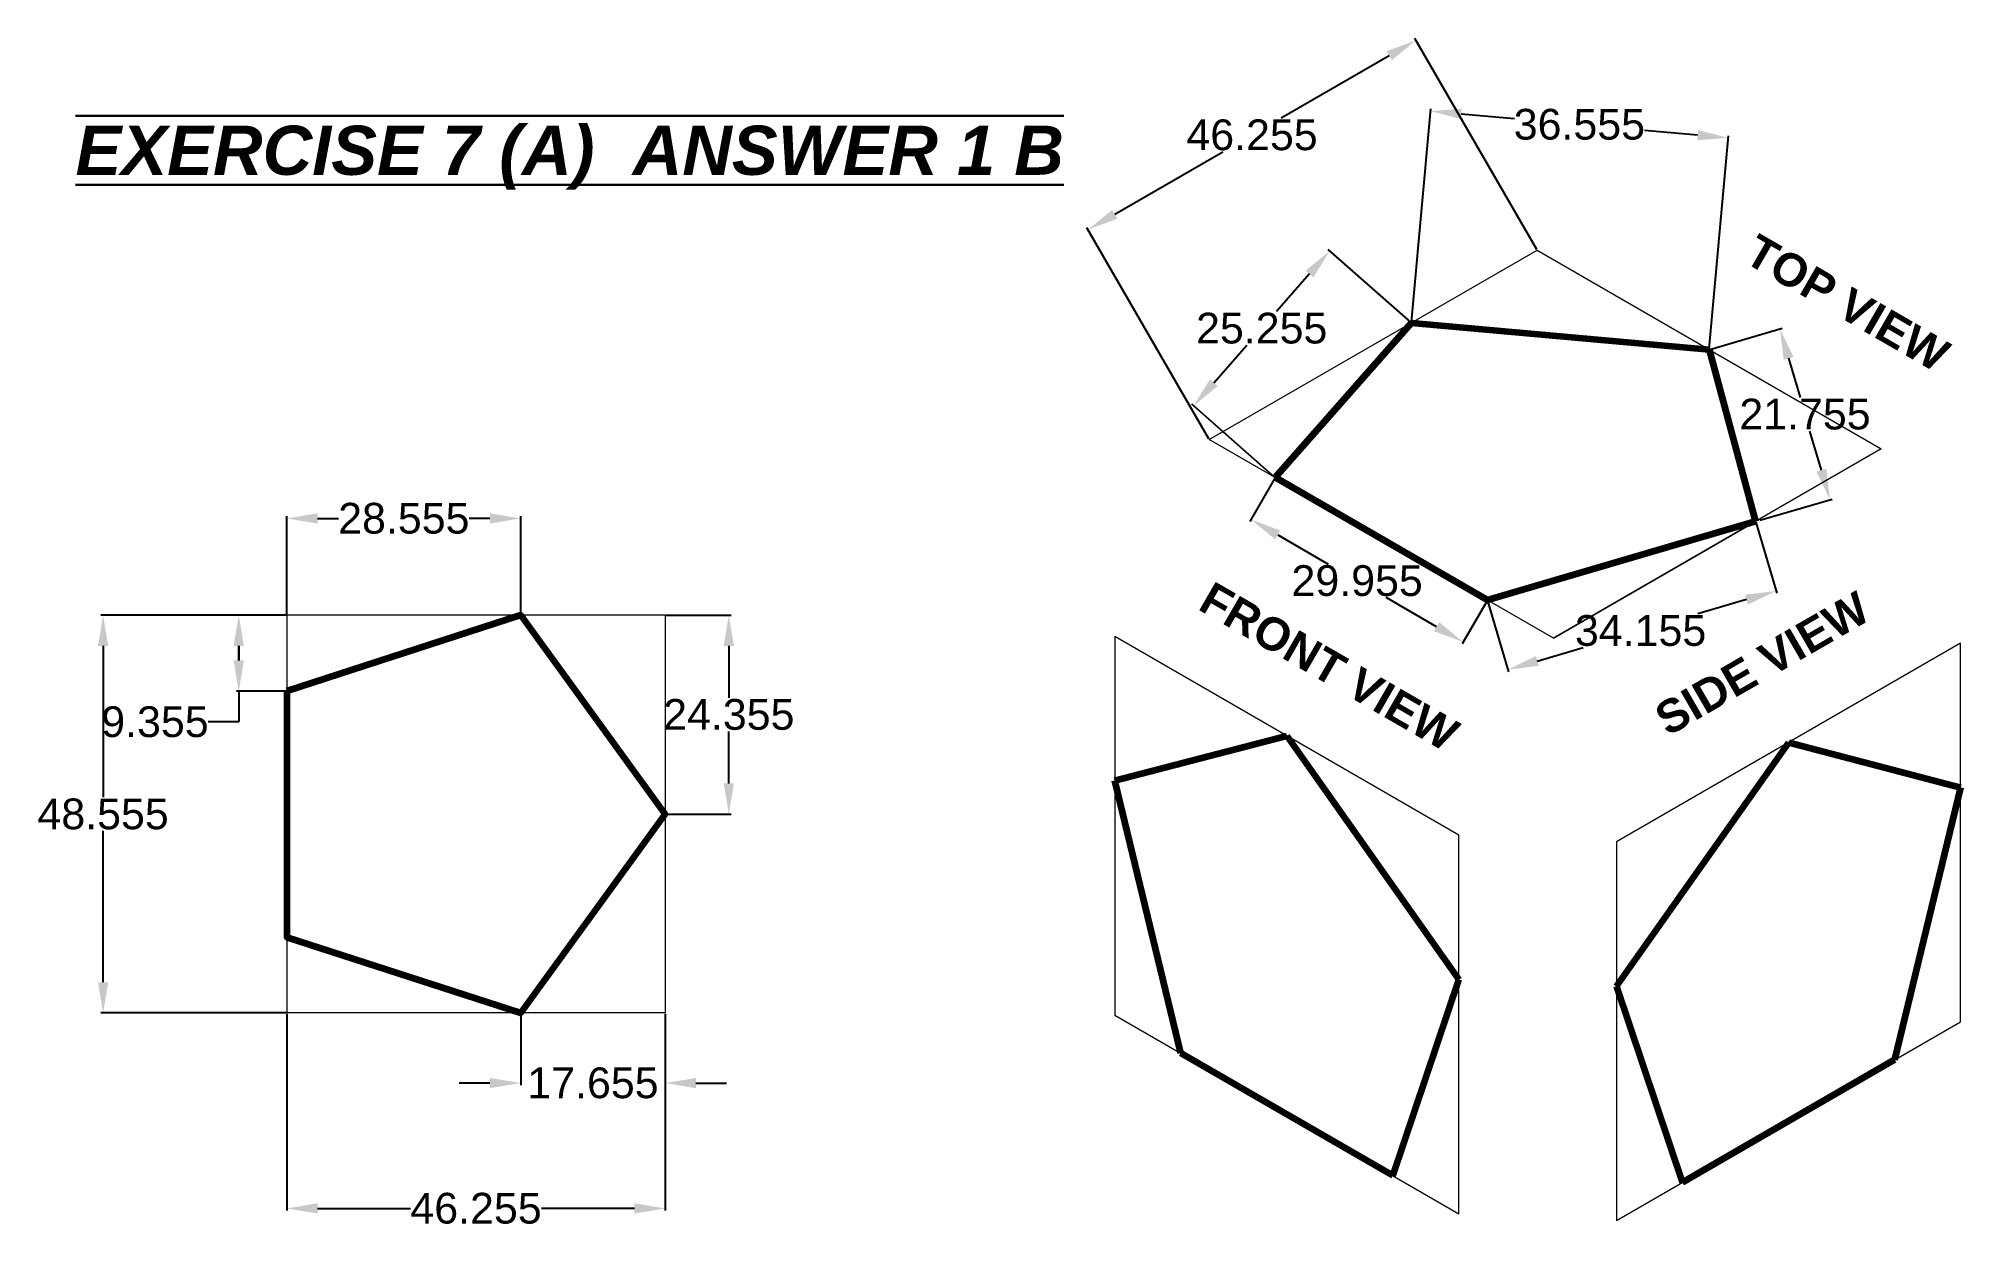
# Model space of a CAD drawing. Header units: millimetres. Extents: x 90 to 325, y -76 to 70.
import ezdxf

# ---------------------------------------------------------------- set-up
doc = ezdxf.new("R2010")
doc.units = ezdxf.units.MM
doc.header["$PDMODE"] = 32
doc.layers.add('thick continuous', color=7, linetype='Continuous', lineweight=30)
doc.styles.get("Standard").update_dxf_attribs({"font": 'arial.ttf'})
doc.dimstyles.get("Standard").update_dxf_attribs({"dimscale": 1.5, "dimtxt": 2.5, "dimasz": 2.5, "dimexe": 0.18, "dimexo": 0.0625, "dimgap": 0.09, "dimtad": 0, "dimtih": 1, "dimtoh": 1, "dimdec": 1, "dimzin": 0, "dimdsep": 46, "dimtxsty": 'Standard', "dimcen": 0.09, "dimadec": 0, "dimazin": 0, "dimtfac": 1, "dimtdec": 1, "dimtofl": 0, "dimtmove": 0, "dimatfit": 3, "dimfxl": 1, "dimtolj": 1, "dimtzin": 0, "dimarcsym": 0})

# ---------------------------------------------------------------- blocks, each defined once
blk = doc.blocks.new('*D20')
at = {"layer": 'Defpoints', "color": 0}
for p in [(149.23, 11.14), (120.7, -0.67), (149.23, -0.67)]:
    blk.add_point(p, dxfattribs=at)
at = {"layer": 'thick continuous', "color": 0, "lineweight": -2}
for p, q in [((120.7, -0.57), (120.7, 11.41)), ((124.45, 11.14), (127, 11.14)), ((145.48, 11.14), (142.93, 11.14)), ((149.23, -0.57), (149.23, 11.41))]:
    blk.add_line(p, q, dxfattribs=at)
at = {"layer": 'thick continuous', "color": 0}
for points in [[(124.45, 11.76), (124.45, 10.51), (120.7, 11.14)], [(145.48, 10.51), (145.48, 11.76), (149.23, 11.14)]]:
    blk.add_solid(points, dxfattribs=at)
at = {"layer": 'thick continuous', "color": 0, "lineweight": 18, "insert": (134.97, 11.14), "char_height": 3.75, "attachment_point": 5}
blk.add_mtext('\\A1;28.555', dxfattribs=at)
blk = doc.blocks.new('*D21')
at = {"layer": 'Defpoints', "color": 0}
for p in [(166.86, -0.67), (166.86, -24.94), (174.63, -24.94)]:
    blk.add_point(p, dxfattribs=at)
at = {"layer": 'thick continuous', "color": 0, "lineweight": -2}
for p, q in [((166.96, -0.67), (174.9, -0.67)), ((174.63, -4.42), (174.63, -10.75)), ((174.63, -21.19), (174.63, -14.85)), ((166.96, -24.94), (174.9, -24.94))]:
    blk.add_line(p, q, dxfattribs=at)
at = {"layer": 'thick continuous', "color": 0}
for points in [[(175.26, -4.42), (174.01, -4.42), (174.63, -0.67)], [(174.01, -21.19), (175.26, -21.19), (174.63, -24.94)]]:
    blk.add_solid(points, dxfattribs=at)
at = {"layer": 'thick continuous', "color": 0, "lineweight": 18, "insert": (174.63, -12.8), "char_height": 3.75, "attachment_point": 5}
blk.add_mtext('\\A1;24.355', dxfattribs=at)
blk = doc.blocks.new('*D22')
at = {"layer": 'Defpoints', "color": 0}
for p in [(149.23, -49.21), (166.86, -49.21), (149.23, -57.76)]:
    blk.add_point(p, dxfattribs=at)
at = {"layer": 'thick continuous', "color": 0, "lineweight": -2}
for p, q in [((149.23, -49.3), (149.23, -58.03)), ((166.86, -49.3), (166.86, -58.03)), ((145.48, -57.76), (141.73, -57.76)), ((170.61, -57.76), (174.36, -57.76))]:
    blk.add_line(p, q, dxfattribs=at)
at = {"layer": 'thick continuous', "color": 0}
for points in [[(145.48, -58.39), (145.48, -57.14), (149.23, -57.76)], [(170.61, -57.14), (170.61, -58.39), (166.86, -57.76)]]:
    blk.add_solid(points, dxfattribs=at)
at = {"layer": 'thick continuous', "color": 0, "lineweight": 18, "insert": (158.05, -57.76), "char_height": 3.75, "attachment_point": 5}
blk.add_mtext('\\A1;17.655', dxfattribs=at)
blk = doc.blocks.new('*D23')
at = {"layer": 'Defpoints', "color": 0}
for p in [(120.7, -0.67), (114.83, -9.94), (120.7, -9.94)]:
    blk.add_point(p, dxfattribs=at)
at = {"layer": 'thick continuous', "color": 0, "lineweight": -2}
for p, q in [((120.61, -0.67), (114.56, -0.67)), ((114.83, -4.42), (114.83, -6.19)), ((114.83, -6.19), (114.83, -4.42)), ((120.61, -9.94), (114.56, -9.94)), ((114.83, -9.94), (114.83, -13.69)), ((114.83, -13.69), (111.08, -13.69))]:
    blk.add_line(p, q, dxfattribs=at)
at = {"layer": 'thick continuous', "color": 0}
for points in [[(115.45, -4.42), (114.2, -4.42), (114.83, -0.67)], [(114.2, -6.19), (115.45, -6.19), (114.83, -9.94)]]:
    blk.add_solid(points, dxfattribs=at)
at = {"layer": 'thick continuous', "color": 0, "lineweight": 18, "insert": (104.6, -13.69), "char_height": 3.75, "attachment_point": 5}
blk.add_mtext('\\A1;9.355', dxfattribs=at)
blk = doc.blocks.new('*D24')
at = {"layer": 'Defpoints', "color": 0}
for p in [(120.7, -49.21), (166.86, -49.21), (166.86, -73.06)]:
    blk.add_point(p, dxfattribs=at)
at = {"layer": 'thick continuous', "color": 0, "lineweight": -2}
for p, q in [((120.7, -49.3), (120.7, -73.33)), ((166.86, -49.3), (166.86, -73.33)), ((124.45, -73.06), (135.77, -73.06)), ((163.11, -73.06), (151.79, -73.06))]:
    blk.add_line(p, q, dxfattribs=at)
at = {"layer": 'thick continuous', "color": 0}
for points in [[(124.45, -72.43), (124.45, -73.68), (120.7, -73.06)], [(163.11, -73.68), (163.11, -72.43), (166.86, -73.06)]]:
    blk.add_solid(points, dxfattribs=at)
at = {"layer": 'thick continuous', "color": 0, "lineweight": 18, "insert": (143.78, -73.06), "char_height": 3.75, "attachment_point": 5}
blk.add_mtext('\\A1;46.255', dxfattribs=at)
blk = doc.blocks.new('*D25')
at = {"layer": 'Defpoints', "color": 0}
for p in [(120.7, -0.67), (98.27, -49.21), (120.7, -49.21)]:
    blk.add_point(p, dxfattribs=at)
at = {"layer": 'thick continuous', "color": 0, "lineweight": -2}
for p, q in [((120.61, -0.67), (98, -0.67)), ((98.27, -4.42), (98.27, -22.89)), ((98.27, -45.46), (98.27, -26.99)), ((120.61, -49.21), (98, -49.21))]:
    blk.add_line(p, q, dxfattribs=at)
at = {"layer": 'thick continuous', "color": 0}
for points in [[(98.9, -4.42), (97.65, -4.42), (98.27, -0.67)], [(97.65, -45.46), (98.9, -45.46), (98.27, -49.21)]]:
    blk.add_solid(points, dxfattribs=at)
at = {"layer": 'thick continuous', "color": 0, "lineweight": 18, "insert": (98.27, -24.94), "char_height": 3.75, "attachment_point": 5}
blk.add_mtext('\\A1;48.555', dxfattribs=at)
blk = doc.blocks.new('*D27')
at = {"layer": 'Defpoints', "color": 0}
for p in [(258.48, 69.48), (273.27, 43.87), (233.26, 20.77)]:
    blk.add_point(p, dxfattribs=at)
at = {"layer": 'thick continuous', "color": 0, "lineweight": -2}
for p, q in [((273.22, 43.95), (258.35, 69.72)), ((255.23, 67.61), (242.03, 59.98)), ((221.72, 48.26), (234.93, 55.88)), ((233.21, 20.85), (218.34, 46.62))]:
    blk.add_line(p, q, dxfattribs=at)
at = {"layer": 'thick continuous', "color": 0}
for points in [[(255.55, 67.07), (254.92, 68.15), (258.48, 69.48)], [(221.41, 48.8), (222.03, 47.72), (218.47, 46.38)]]:
    blk.add_solid(points, dxfattribs=at)
at = {"layer": 'thick continuous', "color": 0, "lineweight": 15, "insert": (238.48, 57.93), "char_height": 3.75, "attachment_point": 5}
blk.add_mtext('\\A1;46.255', dxfattribs=at)
blk = doc.blocks.new('*D28')
at = {"layer": 'Defpoints', "color": 0}
for p in [(257.94, 35.02), (231.35, 24.89), (241.31, 16.12)]:
    blk.add_point(p, dxfattribs=at)
at = {"layer": 'thick continuous', "color": 0, "lineweight": -2}
for p, q in [((257.87, 35.08), (247.77, 43.97)), ((245.5, 40.97), (241.46, 36.39)), ((233.82, 27.7), (237.86, 32.29)), ((241.24, 16.18), (231.14, 25.07))]:
    blk.add_line(p, q, dxfattribs=at)
at = {"layer": 'thick continuous', "color": 0}
for points in [[(245.97, 40.56), (245.03, 41.39), (247.97, 43.79)], [(233.35, 28.12), (234.29, 27.29), (231.35, 24.89)]]:
    blk.add_solid(points, dxfattribs=at)
at = {"layer": 'thick continuous', "color": 0, "lineweight": 15, "insert": (239.66, 34.34), "char_height": 3.75, "attachment_point": 5}
blk.add_mtext('\\A1;25.255', dxfattribs=at)
blk = doc.blocks.new('*D29')
at = {"layer": 'Defpoints', "color": 0}
for p in [(294.27, 31.75), (309.01, 13.43), (300.38, 10.9)]:
    blk.add_point(p, dxfattribs=at)
at = {"layer": 'thick continuous', "color": 0, "lineweight": -2}
for p, q in [((294.36, 31.77), (303.16, 34.35)), ((303.96, 30.68), (305.36, 25.9)), ((307.96, 17.03), (306.56, 21.8)), ((300.47, 10.93), (309.27, 13.51))]:
    blk.add_line(p, q, dxfattribs=at)
at = {"layer": 'thick continuous', "color": 0}
for points in [[(304.56, 30.85), (303.36, 30.5), (302.9, 34.28)], [(307.36, 16.85), (308.56, 17.21), (309.01, 13.43)]]:
    blk.add_solid(points, dxfattribs=at)
at = {"layer": 'thick continuous', "color": 0, "lineweight": 15, "insert": (305.96, 23.85), "char_height": 3.75, "attachment_point": 5}
blk.add_mtext('\\A1;21.755', dxfattribs=at)
blk = doc.blocks.new('*D30')
at = {"layer": 'Defpoints', "color": 0}
for p in [(296.6, 57.58), (257.94, 35.02), (294.27, 31.75)]:
    blk.add_point(p, dxfattribs=at)
at = {"layer": 'thick continuous', "color": 0, "lineweight": -2}
for p, q in [((257.95, 35.11), (260.29, 61.12)), ((264, 60.52), (270.5, 59.93)), ((292.86, 57.92), (286.36, 58.5)), ((294.28, 31.84), (296.62, 57.85))]:
    blk.add_line(p, q, dxfattribs=at)
at = {"layer": 'thick continuous', "color": 0}
for points in [[(264.06, 61.14), (263.95, 59.89), (260.27, 60.85)], [(292.81, 57.29), (292.92, 58.54), (296.6, 57.58)]]:
    blk.add_solid(points, dxfattribs=at)
at = {"layer": 'thick continuous', "color": 0, "lineweight": 15, "insert": (278.43, 59.22), "char_height": 3.75, "attachment_point": 5}
blk.add_mtext('\\A1;36.555', dxfattribs=at)
blk = doc.blocks.new('*D31')
at = {"layer": 'Defpoints', "color": 0}
for p in [(241.31, 16.12), (267.21, 1.17), (264.25, -3.94)]:
    blk.add_point(p, dxfattribs=at)
at = {"layer": 'thick continuous', "color": 0, "lineweight": -2}
for p, q in [((241.26, 16.04), (238.22, 10.77)), ((241.61, 9.13), (247.76, 5.58)), ((261, -2.07), (254.86, 1.48)), ((267.16, 1.09), (264.12, -4.18))]:
    blk.add_line(p, q, dxfattribs=at)
at = {"layer": 'thick continuous', "color": 0}
for points in [[(241.92, 9.67), (241.29, 8.59), (238.36, 11.01)], [(260.69, -2.61), (261.32, -1.53), (264.25, -3.94)]]:
    blk.add_solid(points, dxfattribs=at)
at = {"layer": 'thick continuous', "color": 0, "lineweight": 15, "insert": (251.31, 3.53), "char_height": 3.75, "attachment_point": 5}
blk.add_mtext('\\A1;29.955', dxfattribs=at)
blk = doc.blocks.new('*D32')
at = {"layer": 'Defpoints', "color": 0}
for p in [(299.94, 10.77), (267.21, 1.17), (302.43, 2.29)]:
    blk.add_point(p, dxfattribs=at)
at = {"layer": 'thick continuous', "color": 0, "lineweight": -2}
for p, q in [((299.97, 10.68), (302.51, 2.03)), ((267.23, 1.08), (269.77, -7.57)), ((298.83, 1.23), (292.89, -0.51)), ((273.29, -6.26), (278.91, -4.61))]:
    blk.add_line(p, q, dxfattribs=at)
at = {"layer": 'thick continuous', "color": 0}
for points in [[(299.01, 0.63), (298.66, 1.83), (302.43, 2.29)], [(273.12, -5.66), (273.47, -6.86), (269.69, -7.31)]]:
    blk.add_solid(points, dxfattribs=at)
at = {"layer": 'thick continuous', "color": 0, "lineweight": 15, "insert": (285.9, -2.56), "char_height": 3.75, "attachment_point": 5}
blk.add_mtext('\\A1;34.155', dxfattribs=at)

msp = doc.modelspace()

# ---------------------------------------------------------------- linework, layer by layer
at = {"layer": 'thick continuous', "lineweight": 15}
for p, q in [((233.26, 20.77), (273.27, 43.87)), ((275.26, -3.48), (233.26, 20.77)), ((315.27, 19.62), (275.26, -3.48)), ((275.26, -3.48), (299.94, 10.77))]:
    msp.add_line(p, q, dxfattribs=at)
at = {"layer": 'thick continuous', "lineweight": 18}
for p, q in [((273.27, 43.87), (315.27, 19.62)), ((166.86, -0.67), (120.7, -0.67)), ((120.7, -0.67), (120.7, -49.21)), ((166.86, -0.67), (166.86, -49.21)), ((221.72, -3.26), (221.72, -49.46)), ((263.72, -27.51), (221.72, -3.26)), ((324.95, -4.09), (282.94, -28.34)), ((324.95, -50.29), (324.95, -4.09)), ((263.72, -73.71), (263.72, -27.51)), ((282.94, -28.34), (282.94, -74.54)), ((282.94, -28.34), (282.94, -45.94)), ((166.86, -49.21), (120.7, -49.21)), ((221.72, -49.46), (263.72, -73.71)), ((282.94, -74.54), (324.95, -50.29))]:
    msp.add_line(p, q, dxfattribs=at)
at = {"layer": 'thick continuous', "lineweight": 100}
for p, q in [((241.31, 16.12), (257.94, 35.02)), ((257.94, 35.02), (294.27, 31.75)), ((294.27, 31.75), (299.94, 10.77)), ((267.21, 1.17), (241.31, 16.12)), ((299.94, 10.77), (267.21, 1.17)), ((221.72, -20.86), (242.72, -15.38)), ((242.72, -15.38), (263.72, -45.11)), ((282.94, -45.94), (303.99, -16.19)), ((303.99, -16.19), (324.95, -21.69)), ((229.78, -54.11), (221.72, -20.86)), ((324.95, -21.69), (316.89, -54.94)), ((263.72, -45.11), (255.67, -69.06)), ((291, -69.89), (282.94, -45.94)), ((255.67, -69.06), (229.78, -54.11)), ((316.89, -54.94), (291, -69.89))]:
    msp.add_line(p, q, dxfattribs=at)
msp.add_lwpolyline([(120.7, -9.94), (120.7, -39.94), (149.23, -49.21), (166.86, -24.94), (149.23, -0.67)], close=True, dxfattribs=at)

# ---------------------------------------------------------------- texts
at = {"layer": 'thick continuous', "insert": (94.91, 59.07), "char_height": 6, "attachment_point": 1}
msp.add_mtext_dynamic_manual_height_columns('{\\fArial|b1|i1|c0|p34;\\L\\OEXERCISE 7 (A)  ANSWER 1 B}', width=221.8034, gutter_width=12.5, heights=[1.81], dxfattribs=at)
at = {"layer": 'thick continuous', "char_height": 4, "attachment_point": 1}
for s, width, insert, rotation in [('\\pxt2;{\\fArial|b1|i0|c0|p34;TOP VIEW}', 103.3075, (300.32, 46), 330), ('{\\fArial|b1|i0|c0|p34;FRONT VIEW}', 102.1201, (233.72, 3.58), 330), ('{\\fArial|b1|i0|c0|p34;SIDE VIEW}', 102.1201, (287.23, -12.03), 30)]:
    msp.add_mtext_dynamic_manual_height_columns(s, width=width, gutter_width=12.5, heights=[0], dxfattribs=dict(at, insert=insert, rotation=rotation))

# ---------------------------------------------------------------- dimensions: what is measured, and where the dimension line sits
at = {"layer": 'thick continuous', "lineweight": 15}
for p1, p2, distance, picture, middle in [((233.26, 20.77), (273.27, 43.87), 29.57, '*D27', (238.48, 57.93)), ((257.94, 35.02), (294.27, 31.75), 25.94, '*D30', (278.43, 59.22)), ((257.94, 35.02), (241.31, 16.12), -13.27, '*D28', (239.66, 34.34)), ((294.27, 31.75), (300.38, 10.9), 9, '*D29', (305.96, 23.85)), ((241.31, 16.12), (267.21, 1.17), -5.91, '*D31', (251.31, 3.53))]:
    dim = msp.add_aligned_dim(p1=p1, p2=p2, distance=distance, text='<>55', dimstyle='Standard', dxfattribs=at)
    dim.commit()
    dim.dimension.update_dxf_attribs({"geometry": picture, "text_midpoint": middle})
at = {"layer": 'thick continuous', "lineweight": 18}
for base, p1, p2, picture, middle in [((149.23, 11.14), (120.7, -0.67), (149.23, -0.67), '*D20', (134.97, 11.14)), ((166.86, -73.06), (120.7, -49.21), (166.86, -49.21), '*D24', (143.78, -73.06)), ((149.23, -57.76), (166.86, -49.21), (149.23, -49.21), '*D22', (158.05, -57.76))]:
    dim = msp.add_linear_dim(base=base, p1=p1, p2=p2, text='<>55', dimstyle='Standard', dxfattribs=at)
    dim.commit()
    dim.dimension.update_dxf_attribs({"geometry": picture, "text_midpoint": middle})
at = {"layer": 'thick continuous', "lineweight": 15}
dim = msp.add_linear_dim(base=(302.43, 2.29), p1=(267.21, 1.17), p2=(299.94, 10.77), angle=16.3442, text='<>55', dimstyle='Standard', dxfattribs=at)
dim.commit()
dim.dimension.update_dxf_attribs({"geometry": '*D32', "text_midpoint": (285.9, -2.56), "dimtype": 161})
at = {"layer": 'thick continuous', "lineweight": 18}
for base, p1, p2, picture, middle in [((98.27, -49.21), (120.7, -0.67), (120.7, -49.21), '*D25', (98.27, -24.94)), ((114.83, -9.94), (120.7, -0.67), (120.7, -9.94), '*D23', (104.6, -13.69)), ((174.63, -24.94), (166.86, -0.67), (166.86, -24.94), '*D21', (174.63, -12.8))]:
    dim = msp.add_linear_dim(base=base, p1=p1, p2=p2, angle=90, text='<>55', dimstyle='Standard', dxfattribs=at)
    dim.commit()
    dim.dimension.update_dxf_attribs({"geometry": picture, "text_midpoint": middle})

doc.saveas('drawing.dxf')
